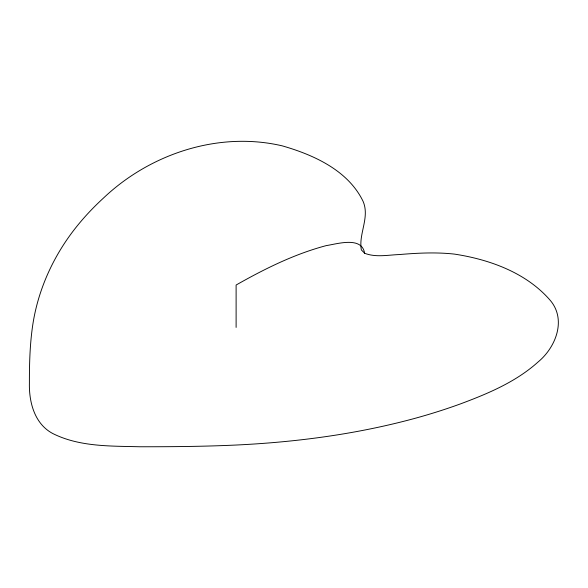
<?xml version="1.0" encoding="UTF-8"?>
<svg xmlns="http://www.w3.org/2000/svg" width="588" height="588" viewBox="0 0 588 588"><rect width="100%" height="100%" fill="white"/><g stroke="black" fill="none" stroke-linecap="round" stroke-linejoin="round"><path stroke-width="0.88" d="M364.611 253.237C375.659 257.625 387.845 254.971 399.355 254.553C417.664 253.009 436.112 252.076 454.428 254.104C489.848 259.514 526.716 272.861 550.581 300.755C566.604 320.269 555.542 347.552 538.13 361.936C515.985 381.899 487.996 393.622 460.382 403.927A437.619 252.656 0 0 1 414.386 418.502C356.343 434.231 296.389 442.125 236.391 445.02C204.22 446.52 171.997 446.777 139.797 446.762C110.493 445.983 79.38 446.976 52.538 433.407C34.486 423.691 28.952 402.104 29.4 383.031C29.371 364.406 29.841 345.729 32.421 327.259C37.639 289.553 54.221 253.81 78.351 224.498A437.619 252.656 0 0 1 103.606 197.936C150.308 153.644 218.876 130.984 282.299 145.868C313.705 154.879 348.169 170.424 363.097 201.375C369.999 217.538 358.379 233.811 361.341 249.893L364.611 253.237C361.929 236.097 337.38 243.917 326.296 245.6C294.434 254.038 264.666 268.841 236.111 285.026L236.111 327.42"/></g></svg>
